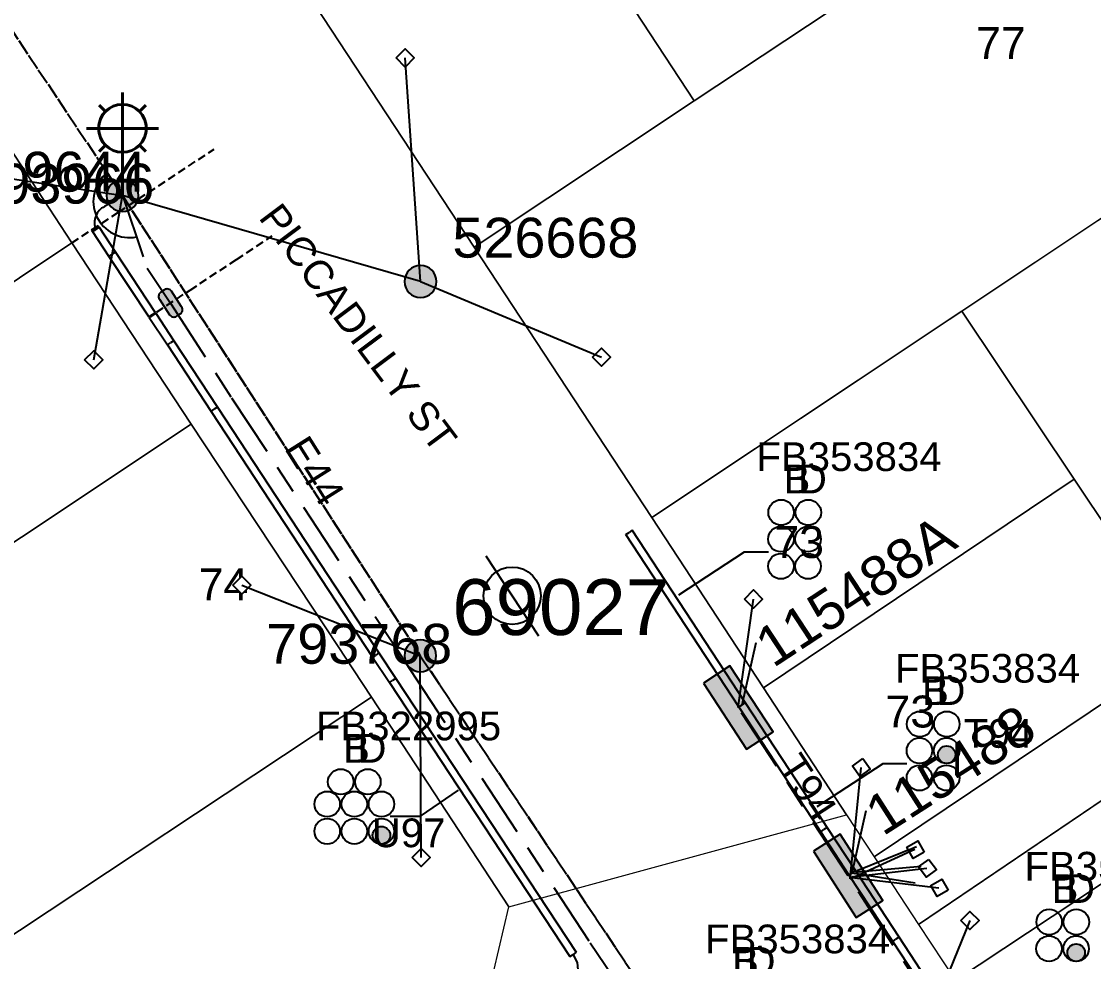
# Model space of a CAD drawing. Header units: metres. Extents: x 302064 to 304096, y 6268242 to 6271990.
# Drawn here: x 302511.2 to 302578.4, y 6271145.6 to 6271204.6 of the extents above; entities that cross this region are included whole.
import ezdxf
from ezdxf.enums import TextEntityAlignment as Align

# ---------------------------------------------------------------- set-up
doc = ezdxf.new("R2010")
doc.units = ezdxf.units.M
for name, pattern in [('Cable Exist OH', [1, 1, 0]), ('Cable Exist UG', [8.2, 4, -1.2, 1.8, -1.2]), ('DASHED', [0.75, 0.5, -0.25])]:
    doc.linetypes.add(name, pattern=pattern)
doc.layers.get('0').update_dxf_attribs({"color": 6})
for name, color, linetype in [('_User Miscellaneous12', 7, 'Continuous'), ('_User_LV_Exist', 7, 'Continuous'), ('Duct_SP_EXT', 7, 'Continuous'), ('Equip_HV_EXT', 7, 'Continuous'), ('Equip_SP_HV_EXT', 7, 'Continuous'), ('Equip_SP_SL_EXT', 7, 'Continuous'), ('Mains_HV_EXT', 1, 'Continuous'), ('Mains_LV_EXT', 5, 'Continuous'), ('Mains_SL_EXT', 3, 'Continuous'), ('Services_SP_EXT', 7, 'Continuous'), ('SupportsOH_SP_TR_HV_LV_SL_EXT', 7, 'Continuous'), ('SupportsUG_SP_LV_EXT', 7, 'Continuous'), ('Trench_SP_EXT', 7, 'Continuous')]:
    doc.layers.add(name, color=color, linetype=linetype)
doc.layers.add('Cadastre Land Parcels_SP_EXT', color=7, linetype='Continuous', lineweight=5)
doc.layers.add('Cadastre Roads_SP_EXT', color=9, linetype='Continuous', lineweight=5)
doc.layers.add('UNKNOWN_FEATURES', color=1, linetype='DASHED', plot=False)
doc.styles.add('HVSW_LABEL', font='arial.ttf')
doc.styles.add('iecARIAL', font='arial.ttf', dxfattribs={"height": 2})
doc.styles.add('POLE_LABEL', font='arial.ttf')
doc.styles.get("Standard").update_dxf_attribs({"font": 'arial.ttf'})

# ---------------------------------------------------------------- blocks, each defined once
blk = doc.blocks.new('PILLAR_EXT')
blk.add_hatch(color=256).paths.add_polyline_path([(-2.475, 0.99), (-2.475, -0.99), (2.475, -0.99), (2.475, 0.99)])
blk.add_lwpolyline([(-2.475, -0.99), (2.475, -0.99), (2.475, 0.99), (-2.475, 0.99)], close=True)
at = {"style": 'iecARIAL', "flags": 8}
blk.add_attdef('ASSET_NUM', (1.5, 3.5), '', height=2.5, dxfattribs=at)
for tag, p, flags in [('OWNED_BY', (0, -0.2), 9), ('STATE', (0, -0.4), 9), ('SUPPORT_TYPE', (0, -0.6), 9), ('USAGE', (0, -0.8), 9), ('LEGEND', (0, -1), 9), ('LOCATION', (0, -1.2), 9), ('NOTES', (0, -1.4), 9), ('STREETNAME', (0, -1.8), 9), ('SUBURB', (0, -2), 1), ('PARENT', (0, -1.6), 9)]:
    blk.add_attdef(tag, p, '', height=0.2, dxfattribs=dict(flags=flags))
blk = doc.blocks.new('DUCT_EXT')
blk.add_circle((0, 0.8), 0.8)
at = {"flags": 1}
blk.add_attdef('Z', (0, 0), '', height=0.2, dxfattribs=at)
at = {"flags": 9}
for tag, p in [('DUCT_CODE', (0, 0)), ('XSECT_TYPE', (0, -0.2)), ('STATE', (0, -0.6)), ('FB_REFERENCE', (0, -0.4)), ('NOTES', (0, -0.8))]:
    blk.add_attdef(tag, text='', height=0.2, dxfattribs=at).set_placement(p, align=Align.MIDDLE_LEFT)
blk = doc.blocks.new('SL_LANTERN_EXT')
at = {"lineweight": 40}
for p, q in [((0, 1.968), (0, 6.468)), ((-1.459, 5.676), (-1.061, 5.278)), ((1.458, 5.676), (1.06, 5.278)), ((-2.25, 4.218), (2.25, 4.218)), ((-1.459, 2.759), (-1.061, 3.157)), ((0, 0), (0, 2.721)), ((1.458, 2.759), (1.06, 3.157))]:
    blk.add_line(p, q, dxfattribs=at)
blk.add_circle((0, 4.218), 1.5, dxfattribs=at)
at = {"style": 'iecARIAL', "flags": 8}
blk.add_attdef('ASSET_NUM', (1.5, 1.5), '', height=2.5, dxfattribs=at)
for tag, p, height, flags in [('CONSTRUCTED_VOLTAGE', (0.981, -0.653), 0.2, 9), ('CONTROL_TYPE', (0.981, -0.853), 0.2, 9), ('LANTERN_PURPOSE', (0.981, -1.053), 0.2, 9), ('LANTERN_TYPE', (0.981, -1.253), 0.2, 9), ('NO_PHASES', (0.981, -1.453), 0.2, 9), ('LNUMBER', (2.181, -3.253), 2.5, 8), ('OPERATING_VOLTAGE', (0.981, -1.653), 0.2, 9), ('ORIENTATION', (0.981, -1.853), 0.2, 9), ('OWNED_BY', (0.981, -2.053), 0.2, 9), ('STATE', (0.981, -2.253), 0.2, 9), ('CEXIST', (0.981, -2.653), 0.2, 9), ('CNEW', (0.981, -2.853), 0.2, 9), ('USAGE', (0.981, -2.453), 0.2, 9), ('CNUMBER', (0.981, -3.053), 0.2, 9), ('CREMOVE', (0.981, -3.253), 0.2, 9), ('CREPLACE', (0.981, -3.453), 0.2, 9), ('LKINGHEIGHT', (0.981, -3.653), 0.2, 9), ('LBRACKET', (0.981, -3.853), 0.2, 9), ('LBRACKETVOCAB', (0.981, -4.053), 0.2, 9), ('LCATEGORY', (0.981, -4.253), 0.2, 9), ('LCHARGE1', (0.981, -4.453), 0.2, 9), ('LCHARGE1PERCENT', (0.981, -4.653), 0.2, 9), ('LCHARGE2', (0.981, -4.853), 0.2, 9), ('LCHARGE2PERCENT', (0.981, -5.053), 0.2, 9), ('LCHARGE3', (0.981, -5.253), 0.2, 9), ('LCHARGE3PERCENT', (0.981, -5.453), 0.2, 9), ('LEXIST', (0.981, -5.653), 0.2, 9), ('LLAMP', (0.981, -5.853), 0.2, 9), ('LLAMPVOCAB', (0.981, -6.053), 0.2, 9), ('LMAST', (0.981, -6.253), 0.2, 9), ('LMASTVOCAB', (0.981, -6.453), 0.2, 9), ('LNEW', (0.981, -6.653), 0.2, 9), ('LANTNUMBER', (0.981, -6.853), 0.2, 9), ('LOUTREACH', (0.981, -7.253), 0.2, 9), ('LOUTREACHVOCAB', (0.981, -7.453), 0.2, 9), ('LRATECODE', (0.981, -7.653), 0.2, 9), ('LREMOVE', (0.981, -7.853), 0.2, 9), ('LREPLACE', (0.981, -8.053), 0.2, 9), ('LTYPE', (0.981, -8.253), 0.2, 9), ('LTYPEVOCAB', (0.981, -8.453), 0.2, 9), ('LEGEND', (0.981, -8.653), 0.2, 9), ('LOCATION', (0.981, -8.853), 0.2, 9), ('STREETNAME', (0.981, -9.253), 0.2, 9), ('SUBURB', (0.981, -9.453), 0.2, 1), ('NOTES', (0.981, -9.053), 0.2, 9)]:
    blk.add_attdef(tag, p, '', height=height, dxfattribs=dict(flags=flags))
blk = doc.blocks.new('CCP_EXT')
at = {"flags": 9}
for tag, p in [('USAGE', (0, -1.2)), ('LEGEND', (0, -1.4)), ('STATE', (0, -1.8)), ('LIFE_SUPPORT', (0, -1.6)), ('NOTES', (0, -2))]:
    blk.add_attdef(tag, text='', height=0.2, dxfattribs=at).set_placement(p, align=Align.MIDDLE_LEFT)
blk.add_wipeout([(0, 0.566), (0.566, 0), (0, -0.566), (-0.566, 0)])
blk.add_lwpolyline([(-0.566, 0), (0, 0.566), (0.566, 0), (0, -0.566), (-0.566, 0)])
at = {"flags": 1}
blk.add_attdef('Z', (0, 0), '', height=0.2, dxfattribs=at)
at = {"flags": 9}
for tag, p in [('CCP_TYPE', (0, 0)), ('OPERATING_VOLTAGE', (0, -0.6)), ('CONSTRUCTED_VOLTAGE', (0, -0.2)), ('NO_PHASES', (0, -0.4)), ('ORIENTATION', (0, -0.8)), ('OWNED_BY', (0, -1))]:
    blk.add_attdef(tag, text='', height=0.2, dxfattribs=at).set_placement(p, align=Align.MIDDLE_LEFT)
blk = doc.blocks.new('POLE_EXT')
blk.add_hatch(color=256).paths.add_polyline_path([(-1, 0, 1), (1, 0, 1)])
blk.add_lwpolyline([(-1, 0, 1), (1, 0, 1)], format="xyb", close=True)
for tag, height, flags, p in [('pNumber', 2.5, 8, (-17.84, 2.067)), ('OWNED_BY', 0.2, 9, (1.355, -0.4)), ('PARENT', 0.2, 9, (1.355, -0.6)), ('cLV', 0.2, 9, (1.355, -1.4)), ('SPECIAL_USE', 0.2, 9, (1.355, -0.8)), ('STATE', 0.2, 9, (1.355, -1)), ('USAGE', 0.2, 9, (1.355, -1.2)), ('cHV', 0.2, 9, (1.355, -2)), ('hDepth', 0.2, 9, (1.355, -1.6)), ('hDia', 0.2, 9, (1.355, -1.8)), ('LBRACKET', 0.2, 9, (1.355, -2.2)), ('LExisting', 0.2, 9, (1.355, -2.4)), ('LANTNUMBER', 0.2, 9, (1.355, -2.6)), ('cLinedev', 0.2, 9, (1.355, -3.4)), ('LOther', 0.2, 9, (1.355, -2.8)), ('LRemove', 0.2, 9, (1.355, -3)), ('LEGEND', 0.2, 9, (1.355, -3.2)), ('pExisting', 0.2, 9, (1.355, -3.8)), ('LOCATION', 0.2, 9, (1.355, -3.6)), ('PFNUMBER', 0.2, 9, (1.355, -4)), ('pFooting', 0.2, 9, (1.355, -4.4)), ('pNew', 0.2, 9, (1.355, -4.6)), ('NEWPFNUMBER', 0.2, 9, (1.355, -4.2)), ('pRelocate', 0.2, 9, (1.355, -5)), ('pRemove', 0.2, 9, (1.355, -5.2)), ('pReplace', 0.2, 9, (1.355, -5.4)), ('cspan', 0.2, 9, (1.355, -6)), ('pStay', 0.2, 9, (1.355, -5.6)), ('pType', 0.2, 9, (1.355, -5.8)), ('STREETNAME', 0.2, 9, (1.355, -6.2)), ('SUBURB', 0.2, 9, (1.355, -6.4)), ('NOTES', 0.2, 9, (1.355, -6.6)), ('MAINTAINED_BY', 0.2, 9, (1.355, -6.814)), ('OPERATED_BY', 0.2, 9, (1.355, -7.014))]:
    blk.add_attdef(tag, text='', height=height, dxfattribs=dict(flags=flags)).set_placement(p, align=Align.MIDDLE_LEFT)
at = {"style": 'POLE_LABEL'}
for tag, height, flags, p in [('ASSET_NUM', 2.5, 8, (2, 2)), ('STRUCTURE_PLANT_NUMBER', 0.2, 9, (1.355, 0.028)), ('STREET_CODE', 0.2, 9, (1.355, -0.2))]:
    blk.add_attdef(tag, text='', height=height, dxfattribs=dict(at, flags=flags)).set_placement(p, align=Align.MIDDLE_LEFT)
at = {"flags": 1}
blk.add_attdef('Z', (1.355, -7.328), '', height=0.2, dxfattribs=at)
blk = doc.blocks.new('HV_STJ_EXT')
h = blk.add_hatch(color=256)
edge = h.paths.add_edge_path()
edge.add_ellipse((-0.586, 0.131), major_axis=(0.226, 0.226), ratio=1, start_angle=44.99996, end_angle=135)
edge.add_line((-0.906, 0.131), (-0.906, -0.131))
edge.add_ellipse((-0.586, -0.131), major_axis=(0.226, 0.226), ratio=1, start_angle=134.99996, end_angle=225)
edge.add_line((-0.586, -0.451), (0.586, -0.451))
edge.add_ellipse((0.586, -0.131), major_axis=(-0.226, 0.226), ratio=1, start_angle=134.99996, end_angle=225)
edge.add_line((0.906, -0.131), (0.906, 0.131))
edge.add_ellipse((0.586, 0.131), major_axis=(-0.226, 0.226), ratio=1, start_angle=224.99996, end_angle=315)
edge.add_line((0.586, 0.451), (-0.586, 0.451))
blk.add_lwpolyline([(-0.906, 0.131), (-0.906, -0.131, 0.414214), (-0.586, -0.451), (0.586, -0.451, 0.414214), (0.906, -0.131), (0.906, 0.131, 0.414214), (0.586, 0.451), (-0.586, 0.451, 0.414214)], format="xyb", close=True)
for tag, flags, p in [('ORIENTATION', 9, (1.5, 0)), ('USAGE', 9, (1.5, -0.2)), ('LEGEND', 9, (1.5, -0.4)), ('NOTES', 9, (1.5, -0.6)), ('Z', 1, (1.5, -0.8))]:
    blk.add_attdef(tag, text='', height=0.2, dxfattribs=dict(flags=flags)).set_placement(p, align=Align.MIDDLE_LEFT)
blk = doc.blocks.new('HV_ABS_CLOSED_EXT')
blk.add_line((-3, 6.875), (3, 6.875))
blk.add_circle((0, 6.875), 1.8)
at = {"style": 'HVSW_LABEL'}
for tag, height, flags, p in [('ASSET_NUM', 3.5, 8, (2, 2)), ('STREET_CODE', 0.2, 9, (0, -0.2))]:
    blk.add_attdef(tag, text='', height=height, dxfattribs=dict(at, flags=flags)).set_placement(p, align=Align.MIDDLE_LEFT)
at = {"flags": 1}
blk.add_attdef('Z', (0, 0), '', height=0.2, dxfattribs=at)
at = {"flags": 9}
for tag, p in [('ACTUAL_STATUS', (0, -0.4)), ('CONSTRUCTED_VOLTAGE', (0, -0.6)), ('OPERATING_VOLTAGE', (0, -1)), ('ORIENTATION', (0, -1.2)), ('OWNED_BY', (0, -1.4)), ('NO_PHASES', (0, -0.8)), ('STATE', (0, -1.6)), ('SWITCH_TYPE', (0, -1.8)), ('USAGE', (0, -2)), ('STREETNAME', (0, -2.6)), ('LEGEND', (0, -2.2)), ('LOCATION', (0, -2.4)), ('SUBURB', (0, -2.8)), ('NOTES', (0, -3))]:
    blk.add_attdef(tag, text='', height=0.2, dxfattribs=at).set_placement(p, align=Align.MIDDLE_LEFT)
blk = doc.blocks.new('CABLE_LARGE_EXT')
h = blk.add_hatch(color=256)
edge = h.paths.add_edge_path()
edge.add_arc((0, 0.55), 0.55, 0, 360)
blk.add_circle((0, 0.55), 0.55)
at = {"flags": 1}
blk.add_attdef('Z', (0, 0), '', height=0.2, dxfattribs=at)
at = {"flags": 9}
for tag, p in [('COND_CODE', (0, 0)), ('XSECT_SIZE', (0, -0.6)), ('STATE', (0, -0.4)), ('FB_REFERENCE', (0, -0.2)), ('NOTES', (0, -0.8))]:
    blk.add_attdef(tag, text='', height=0.2, dxfattribs=at).set_placement(p, align=Align.MIDDLE_LEFT)

msp = doc.modelspace()

# ---------------------------------------------------------------- linework, layer by layer
at = {"layer": '_User Miscellaneous12'}
for p, q in [((302515.5995, 6271191.5003), (302515.8, 6271191.6323)), ((302515.5995, 6271191.5003), (302515.6654, 6271191.4002)), ((302515.6654, 6271191.4002), (302515.8659, 6271191.5322)), ((302515.6654, 6271191.4002), (302516.6895, 6271189.8443)), ((302516.0004, 6271191.7643), (302515.8, 6271191.6323)), ((302516.0664, 6271191.6641), (302515.8659, 6271191.5322)), ((302516.0004, 6271191.7643), (302516.0664, 6271191.6641)), ((302516.0664, 6271191.6641), (302517.0905, 6271190.1082)), ((302517.0905, 6271190.1082), (302516.89, 6271189.9762)), ((302517.0905, 6271190.1082), (302519.5835, 6271186.3205)), ((302516.6895, 6271189.8443), (302516.89, 6271189.9762)), ((302516.6895, 6271189.8443), (302519.1826, 6271186.0566)), ((302519.1826, 6271186.0566), (302519.3831, 6271186.1885)), ((302519.2137, 6271186.0093), (302519.4141, 6271186.1412)), ((302519.2137, 6271186.0093), (302520.3468, 6271184.2878)), ((302519.5835, 6271186.3205), (302519.3831, 6271186.1885)), ((302519.6146, 6271186.2732), (302519.4141, 6271186.1412)), ((302519.6146, 6271186.2732), (302520.7477, 6271184.5517)), ((302520.3468, 6271184.2878), (302520.5472, 6271184.4198)), ((302520.3468, 6271184.2878), (302523.0882, 6271180.1232)), ((302520.7477, 6271184.5517), (302520.5472, 6271184.4198)), ((302520.7477, 6271184.5517), (302523.4892, 6271180.3869)), ((302523.0882, 6271180.1232), (302523.2887, 6271180.2551)), ((302523.4892, 6271180.3869), (302523.2887, 6271180.2551)), ((302549.481, 6271172.6726), (302549.2803, 6271172.541)), ((302549.0796, 6271172.4095), (302549.2803, 6271172.541)), ((302556.1637, 6271161.6028), (302549.0796, 6271172.4095)), ((302533.21, 6271164.7212), (302533.4105, 6271164.8531)), ((302533.21, 6271164.7212), (302534.2595, 6271163.1257)), ((302533.611, 6271164.9849), (302533.4105, 6271164.8531)), ((302533.611, 6271164.9849), (302534.6604, 6271163.3896)), ((302534.2595, 6271163.1257), (302534.46, 6271163.2577)), ((302534.6604, 6271163.3896), (302534.46, 6271163.2577)), ((302556.5652, 6271161.866), (302556.3645, 6271161.7344)), ((302556.5652, 6271161.866), (302556.3645, 6271161.7344)), ((302561.1913, 6271154.809), (302556.5652, 6271161.866)), ((302556.1637, 6271161.6028), (302556.3645, 6271161.7344)), ((302556.1637, 6271161.6028), (302556.3645, 6271161.7344)), ((302560.7899, 6271154.5458), (302556.1637, 6271161.6028)), ((302560.7899, 6271154.5458), (302560.9906, 6271154.6774)), ((302560.7899, 6271154.5458), (302560.9906, 6271154.6774)), ((302561.2956, 6271153.7743), (302560.7899, 6271154.5458)), ((302560.7899, 6271154.5458), (302560.7899, 6271154.5458)), ((302561.1913, 6271154.809), (302560.9906, 6271154.6774)), ((302561.1913, 6271154.809), (302560.9906, 6271154.6774)), ((302561.697, 6271154.0374), (302561.1913, 6271154.809)), ((302561.1913, 6271154.809), (302561.1913, 6271154.809)), ((302561.2956, 6271153.7743), (302561.4963, 6271153.9059)), ((302563.0659, 6271151.0741), (302561.2956, 6271153.7743)), ((302561.697, 6271154.0374), (302561.4963, 6271153.9059)), ((302563.4673, 6271151.3373), (302561.697, 6271154.0374)), ((302563.0659, 6271151.0741), (302563.2666, 6271151.2057)), ((302563.0659, 6271151.0741), (302563.2666, 6271151.2057)), ((302565.8045, 6271146.897), (302563.0659, 6271151.0741)), ((302563.4673, 6271151.3373), (302563.2666, 6271151.2057)), ((302563.4673, 6271151.3373), (302563.2666, 6271151.2057)), ((302566.2057, 6271147.1605), (302563.4673, 6271151.3373)), ((302565.8045, 6271146.897), (302566.0051, 6271147.0287)), ((302566.2057, 6271147.1605), (302566.0051, 6271147.0287)), ((302568.5222, 6271143.6401), (302566.2057, 6271147.1605)), ((302568.1209, 6271143.3768), (302565.8045, 6271146.897)), ((302545.5694, 6271145.952), (302545.7698, 6271146.084)), ((302545.9702, 6271146.216), (302545.7698, 6271146.084))]:
    msp.add_line(p, q, dxfattribs=at)
at = {"layer": '_User_LV_Exist', "linetype": 'Cable Exist OH'}
msp.add_lwpolyline([(302500.6441, 6271218.9201), (302517.5334, 6271193.6515)], dxfattribs=at)
at = {"layer": 'Cadastre Land Parcels_SP_EXT', "linetype": 'Continuous'}
for points in [[(302653.829, 6271200.111), (302634.494, 6271229.261), (302617.363, 6271217.876), (302600.996, 6271206.97), (302597.288, 6271204.501), (302614.215, 6271179.641), (302567.426, 6271147.962), (302569.743, 6271144.441), (302612.095, 6271172.481), (302653.829, 6271200.111)], [(302553.363, 6271199.584), (302563.316, 6271206.202), (302549.956, 6271226.586), (302539.98, 6271220.004), (302553.363, 6271199.584)], [(302600.996, 6271206.97), (302589.865, 6271223.836), (302573.162, 6271212.73), (302563.316, 6271206.202), (302553.363, 6271199.584), (302539.567, 6271190.412), (302550.702, 6271173.473), (302597.288, 6271204.501), (302600.996, 6271206.97)], [(302553.363, 6271199.584), (302539.98, 6271220.004), (302526.151, 6271210.881), (302539.567, 6271190.412), (302553.363, 6271199.584)], [(302514.361, 6271190.693), (302506.525, 6271202.646), (302464.057, 6271174.237), (302471.894, 6271162.284), (302514.361, 6271190.693)], [(302594.2492, 6271170.4123), (302593.4762, 6271171.5699), (302579.4248, 6271192.6032), (302570.1369, 6271186.4175), (302577.1797, 6271175.8763), (302584.2123, 6271165.3489), (302584.9853, 6271164.1913), (302594.2492, 6271170.4123)], [(302521.847, 6271179.321), (302514.361, 6271190.693), (302471.894, 6271162.284), (302474.276, 6271158.648), (302479.291, 6271150.997), (302521.847, 6271179.321)], [(302577.1797, 6271175.8763), (302570.1369, 6271186.4175), (302550.7023, 6271173.4735), (302557.7023, 6271162.7952), (302577.1797, 6271175.8763)], [(302507.4012, 6271145.1517), (302533.1313, 6271162.2138), (302532.0041, 6271163.933), (302531.049, 6271165.3773), (302521.8472, 6271179.321), (302479.2912, 6271150.9975), (302488.1139, 6271137.5751), (302489.3029, 6271135.7577), (302490.4928, 6271133.9403), (302507.4012, 6271145.1517)], [(302605.97, 6271174.0583), (302603.2485, 6271178.1325), (302593.4762, 6271171.5699), (302594.2492, 6271170.4123), (302584.9853, 6271164.1913), (302584.2123, 6271165.3489), (302564.643, 6271152.2082), (302567.4262, 6271147.9622), (302605.97, 6271174.0583)], [(302584.2123, 6271165.3489), (302577.1797, 6271175.8763), (302557.7023, 6271162.7952), (302562.9183, 6271154.838), (302564.643, 6271152.2082), (302584.2123, 6271165.3489)], [(302619.979, 6271159.624), (302612.095, 6271172.481), (302569.743, 6271144.441), (302575.24, 6271136.039), (302577.915, 6271131.953), (302619.979, 6271159.624)], [(302540.1836, 6271142.3887), (302541.7554, 6271149.0647), (302533.1313, 6271162.2138), (302507.4012, 6271145.1517), (302511.3435, 6271139.211), (302522.8118, 6271130.8696), (302540.1836, 6271142.3887)]]:
    msp.add_lwpolyline(points, close=True, dxfattribs=at)
at = {"layer": 'Duct_SP_EXT'}
for p, q in [((302515.5995, 6271191.5003), (302515.8, 6271191.6323)), ((302515.5995, 6271191.5003), (302515.6654, 6271191.4002)), ((302515.6654, 6271191.4002), (302515.8659, 6271191.5322)), ((302515.6654, 6271191.4002), (302516.6895, 6271189.8443)), ((302516.0004, 6271191.7643), (302515.8, 6271191.6323)), ((302516.0664, 6271191.6641), (302515.8659, 6271191.5322)), ((302516.0004, 6271191.7643), (302516.0664, 6271191.6641)), ((302516.0664, 6271191.6641), (302517.0905, 6271190.1082)), ((302517.0905, 6271190.1082), (302516.89, 6271189.9762)), ((302517.0905, 6271190.1082), (302519.5835, 6271186.3205)), ((302516.6895, 6271189.8443), (302516.89, 6271189.9762)), ((302516.6895, 6271189.8443), (302519.1826, 6271186.0566)), ((302519.1826, 6271186.0566), (302519.3831, 6271186.1885)), ((302519.2137, 6271186.0093), (302519.4141, 6271186.1412)), ((302519.2137, 6271186.0093), (302520.3468, 6271184.2878)), ((302519.5835, 6271186.3205), (302519.3831, 6271186.1885)), ((302519.6146, 6271186.2732), (302519.4141, 6271186.1412)), ((302519.6146, 6271186.2732), (302520.7477, 6271184.5517)), ((302520.3468, 6271184.2878), (302520.5472, 6271184.4198)), ((302520.3468, 6271184.2878), (302523.0882, 6271180.1232)), ((302520.7477, 6271184.5517), (302520.5472, 6271184.4198)), ((302520.7477, 6271184.5517), (302523.4892, 6271180.3869)), ((302523.0882, 6271180.1232), (302523.2887, 6271180.2551)), ((302523.4892, 6271180.3869), (302523.2887, 6271180.2551)), ((302549.481, 6271172.6726), (302549.2803, 6271172.541)), ((302549.0796, 6271172.4095), (302549.2803, 6271172.541)), ((302556.1637, 6271161.6028), (302549.0796, 6271172.4095)), ((302533.21, 6271164.7212), (302533.4105, 6271164.8531)), ((302533.21, 6271164.7212), (302534.2595, 6271163.1257)), ((302533.611, 6271164.9849), (302533.4105, 6271164.8531)), ((302533.611, 6271164.9849), (302534.6604, 6271163.3896)), ((302534.2595, 6271163.1257), (302534.46, 6271163.2577)), ((302534.6604, 6271163.3896), (302534.46, 6271163.2577)), ((302556.5652, 6271161.866), (302556.3645, 6271161.7344)), ((302556.5652, 6271161.866), (302556.3645, 6271161.7344)), ((302561.1913, 6271154.809), (302556.5652, 6271161.866)), ((302556.1637, 6271161.6028), (302556.3645, 6271161.7344)), ((302556.1637, 6271161.6028), (302556.3645, 6271161.7344)), ((302560.7899, 6271154.5458), (302556.1637, 6271161.6028)), ((302560.7899, 6271154.5458), (302560.9906, 6271154.6774)), ((302560.7899, 6271154.5458), (302560.9906, 6271154.6774)), ((302561.2956, 6271153.7743), (302560.7899, 6271154.5458)), ((302560.7899, 6271154.5458), (302560.7899, 6271154.5458)), ((302561.1913, 6271154.809), (302560.9906, 6271154.6774)), ((302561.1913, 6271154.809), (302560.9906, 6271154.6774)), ((302561.697, 6271154.0374), (302561.1913, 6271154.809)), ((302561.1913, 6271154.809), (302561.1913, 6271154.809)), ((302561.2956, 6271153.7743), (302561.4963, 6271153.9059)), ((302563.0659, 6271151.0741), (302561.2956, 6271153.7743)), ((302561.697, 6271154.0374), (302561.4963, 6271153.9059)), ((302563.4673, 6271151.3373), (302561.697, 6271154.0374)), ((302563.0659, 6271151.0741), (302563.2666, 6271151.2057)), ((302563.0659, 6271151.0741), (302563.2666, 6271151.2057)), ((302565.8045, 6271146.897), (302563.0659, 6271151.0741)), ((302563.4673, 6271151.3373), (302563.2666, 6271151.2057)), ((302563.4673, 6271151.3373), (302563.2666, 6271151.2057)), ((302566.2057, 6271147.1605), (302563.4673, 6271151.3373)), ((302565.8045, 6271146.897), (302566.0051, 6271147.0287)), ((302566.2057, 6271147.1605), (302566.0051, 6271147.0287)), ((302568.5222, 6271143.6401), (302566.2057, 6271147.1605)), ((302568.1209, 6271143.3768), (302565.8045, 6271146.897)), ((302545.5694, 6271145.952), (302545.7698, 6271146.084)), ((302545.9702, 6271146.216), (302545.7698, 6271146.084))]:
    msp.add_line(p, q, dxfattribs=at)
for points in [[(302558.0114, 6271171.3035), (302556.506, 6271171.3035), (302552.3742, 6271168.5949)], [(302566.6945, 6271158.0369), (302565.189, 6271158.0369), (302561.0573, 6271155.3283)], [(302534.3079, 6271154.7497), (302536.2175, 6271154.7497), (302538.591, 6271156.3788)]]:
    msp.add_lwpolyline(points, dxfattribs=at)
at = {"layer": 'Mains_HV_EXT', "linetype": 'Cable Exist OH'}
msp.add_lwpolyline([(302457.8221, 6271284.8119), (302480.656, 6271250.917), (302500.6441, 6271218.9201), (302515.9545, 6271196.0146), (302517.5612, 6271193.6089)], dxfattribs=at)
at = {"layer": 'Mains_HV_EXT', "linetype": 'Continuous'}
msp.add_lwpolyline([(302516.5753, 6271195.085, 0.7863674), (302518.4218, 6271191.0576)], format="xyb", dxfattribs=at)
at = {"layer": 'Mains_HV_EXT', "linetype": 'Cable Exist UG'}
msp.add_lwpolyline([(302517.5612, 6271193.6089), (302519.0774, 6271189.1139), (302519.0774, 6271189.1139), (302520.5459, 6271186.9194)], dxfattribs=at)
at = {"layer": 'Mains_LV_EXT', "linetype": 'Cable Exist OH'}
msp.add_lwpolyline([(302500.6441, 6271218.9201), (302517.5334, 6271193.6515)], dxfattribs=at)
at = {"layer": 'Mains_SL_EXT', "linetype": 'Cable Exist OH'}
msp.add_lwpolyline([(302477.564, 6271240.412), (302500.644, 6271218.92), (302517.5333, 6271193.6515)], dxfattribs=at)
at = {"layer": 'Services_SP_EXT'}
for points in [[(302508.0006, 6271195.0959), (302517.5333, 6271193.6514)], [(302536.2121, 6271188.2645), (302517.5333, 6271193.6514)]]:
    msp.add_lwpolyline(points, dxfattribs=at)
at = {"layer": 'Trench_SP_EXT', "linetype": 'Cable Exist UG'}
msp.add_lwpolyline([(302517.5613, 6271193.6089), (302516.4118, 6271192.9694), (302516.4118, 6271192.9694, 0.3952154), (302515.8659, 6271191.5322)], format="xyb", dxfattribs=at)
for points in [[(302556.3644, 6271161.7344), (302557.3465, 6271166.0731)], [(302563.2666, 6271151.2057), (302564.2487, 6271155.5444)], [(302545.7608, 6271146.0976), (302546.0338, 6271145.5694), (302546.0719, 6271145.1129), (302545.9578, 6271144.8846), (302545.8056, 6271144.5423), (302545.8056, 6271144.276), (302545.8056, 6271144.0097), (302545.9223, 6271143.5928)]]:
    msp.add_lwpolyline(points, dxfattribs=at)
at = {"layer": 'UNKNOWN_FEATURES'}
for points in [[(302514.365, 6271190.6869), (302517.2865, 6271192.6141), (302523.2803, 6271196.5679)], [(302519.673, 6271186.3436), (302521.7667, 6271187.7247), (302524.6882, 6271189.6521), (302526.9167, 6271191.1222)]]:
    msp.add_lwpolyline(points, dxfattribs=at)

# ---------------------------------------------------------------- block references
at = {"layer": 'Duct_SP_EXT'}
for name, p in [('DUCT_EXT', (302558.8148, 6271172.9872)), ('DUCT_EXT', (302560.5148, 6271172.9872)), ('DUCT_EXT', (302558.8018, 6271171.3184)), ('DUCT_EXT', (302560.5018, 6271171.3184)), ('DUCT_EXT', (302558.8018, 6271169.6184)), ('DUCT_EXT', (302560.5018, 6271169.6184)), ('DUCT_EXT', (302567.4979, 6271159.7206)), ('DUCT_EXT', (302569.1979, 6271159.7206)), ('DUCT_EXT', (302567.4848, 6271158.0519)), ('DUCT_EXT', (302569.1848, 6271158.0519)), ('CABLE_LARGE_EXT', (302569.1848, 6271158.0518)), ('DUCT_EXT', (302567.4848, 6271156.3519)), ('DUCT_EXT', (302569.1848, 6271156.3519)), ('DUCT_EXT', (302531.2141, 6271156.1037)), ('DUCT_EXT', (302532.914, 6271156.1037)), ('DUCT_EXT', (302530.3641, 6271154.7038)), ('DUCT_EXT', (302532.0641, 6271154.7038)), ('DUCT_EXT', (302533.7641, 6271154.7038)), ('DUCT_EXT', (302530.3641, 6271153.0037)), ('DUCT_EXT', (302532.0641, 6271153.0037)), ('DUCT_EXT', (302533.7641, 6271153.0037)), ('CABLE_LARGE_EXT', (302533.7641, 6271153.0037)), ('DUCT_EXT', (302575.6155, 6271147.3112)), ('DUCT_EXT', (302577.3155, 6271147.3112)), ('DUCT_EXT', (302575.6025, 6271145.6425)), ('DUCT_EXT', (302577.3025, 6271145.6425)), ('CABLE_LARGE_EXT', (302577.3024, 6271145.6424))]:
    msp.add_blockref(name, p, dxfattribs=at)
at = {"layer": 'Equip_HV_EXT', "rotation": 303.1135897466126}
msp.add_blockref('HV_STJ_EXT', (302520.5459, 6271186.9194), dxfattribs=at)
at = {"layer": 'Equip_SP_HV_EXT'}
ref = msp.add_blockref('HV_ABS_CLOSED_EXT', (302536.201, 6271164.805), dxfattribs=dict(at, rotation=303.1584579741192))
ref.add_attrib('ASSET_NUM', '69027', dxfattribs={"layer": '0', "height": 3.5, "style": 'HVSW_LABEL'}).set_placement((302538.201, 6271165.055), align=Align.BOTTOM_LEFT)
at = {"layer": 'Equip_SP_SL_EXT'}
ref = msp.add_blockref('SL_LANTERN_EXT', (302517.5333, 6271193.6514), dxfattribs=at)
ref.add_attrib('ASSET_NUM', '9644', dxfattribs={"layer": '0', "height": 2.5, "rotation": 0.022795, "style": 'iecARIAL'}).set_placement((302519.0333, 6271195.1514), align=Align.MIDDLE_RIGHT)
at = {"layer": 'SupportsOH_SP_TR_HV_LV_SL_EXT'}
ref = msp.add_blockref('POLE_EXT', (302517.5334, 6271193.6515), dxfattribs=at)
ref.add_attrib('ASSET_NUM', '793966', dxfattribs={"layer": '0', "height": 2.5, "style": 'POLE_LABEL'}).set_placement((302519.5334, 6271194.4015), align=Align.MIDDLE_RIGHT)
ref = msp.add_blockref('POLE_EXT', (302536.2121, 6271188.2645), dxfattribs=at)
ref.add_attrib('ASSET_NUM', '526668', dxfattribs={"layer": '0', "height": 2.5, "style": 'POLE_LABEL'}).set_placement((302538.2121, 6271189.0145), align=Align.BOTTOM_LEFT)
ref = msp.add_blockref('POLE_EXT', (302536.201, 6271164.8049), dxfattribs=at)
ref.add_attrib('ASSET_NUM', '793768', dxfattribs={"layer": '0', "height": 2.5, "style": 'POLE_LABEL'}).set_placement((302538.201, 6271165.5549), align=Align.MIDDLE_RIGHT)
at = {"layer": 'SupportsUG_SP_LV_EXT'}
ref = msp.add_blockref('PILLAR_EXT', (302556.1241, 6271161.5538), dxfattribs=dict(at, rotation=303.2461898146246))
ref.add_attrib('ASSET_NUM', '115488A', dxfattribs={"layer": '0', "height": 2.5, "rotation": 33.24619, "style": 'iecARIAL'}).set_placement((302557.6241, 6271165.0538), align=Align.MIDDLE_LEFT)
ref = msp.add_blockref('PILLAR_EXT', (302563.0099, 6271151.0117), dxfattribs=dict(at, rotation=302.6605116911579))
ref.add_attrib('ASSET_NUM', '115488', dxfattribs={"layer": '0', "height": 2.5, "rotation": 32.660512, "style": 'iecARIAL'}).set_placement((302564.5099, 6271154.5117), align=Align.MIDDLE_LEFT)

# ---------------------------------------------------------------- texts
at = {"layer": 'Cadastre Land Parcels_SP_EXT'}
for s, p in [('77', (302571.0323, 6271202.2135)), ('73', (302558.3904, 6271170.9329)), ('74', (302522.309, 6271168.2841)), ('73', (302565.3565, 6271160.3086))]:
    msp.add_text(s, height=2, dxfattribs=at).set_placement(p)
at = {"layer": 'Cadastre Roads_SP_EXT'}
msp.add_text('PICCADILLY ST', height=1.8, rotation=306.840002, dxfattribs=at).set_placement((302526.0155, 6271192.2684))
at = {"layer": 'Duct_SP_EXT'}
for s, p in [('FB353834', (302557.2649, 6271176.3872)), ('B', (302558.9649, 6271174.9872)), ('D', (302559.8648, 6271174.9872)), ('FB353834', (302565.9479, 6271163.1206)), ('B', (302567.6479, 6271161.7206)), ('D', (302568.5478, 6271161.7206)), ('FB322995', (302529.6642, 6271159.5037)), ('T94', (302570.2525, 6271159.0362)), ('B', (302531.3641, 6271158.1037)), ('D', (302532.264, 6271158.1037)), ('FB353834', (302574.0656, 6271150.7112)), ('B', (302575.7656, 6271149.3113)), ('D', (302576.6655, 6271149.3113)), ('FB353834', (302554.0463, 6271146.154)), ('B', (302555.7463, 6271144.754)), ('D', (302556.6462, 6271144.754))]:
    msp.add_text(s, height=1.8, dxfattribs=at).set_placement(p)
at = {"layer": 'Mains_LV_EXT'}
for s, rotation, p in [('E44', 302.223354, (302527.639, 6271177.812)), ('T94', 303.24619, (302558.5303, 6271157.8699))]:
    msp.add_text(s, height=1.8, rotation=rotation, dxfattribs=at).set_placement(p)

# ---------------------------------------------------------------- next in the draw order: block references
at = {"layer": 'Services_SP_EXT'}
for p in [(302535.2526, 6271202.2792), (302547.5473, 6271183.5223), (302515.7305, 6271183.3511), (302525.0205, 6271169.226), (302557.0819, 6271168.3634), (302536.2515, 6271152.1645), (302570.6495, 6271148.2125)]:
    msp.add_blockref('CCP_EXT', p, dxfattribs=at)
for p, rotation in [((302563.8381, 6271157.8009), 260.6605118880461), ((302567.2314, 6271152.652), 164.6605115936831)]:
    msp.add_blockref('CCP_EXT', p, dxfattribs=dict(at, rotation=rotation))

# ---------------------------------------------------------------- next in the draw order: block references
for p in [(302535.2526, 6271202.2792), (302547.5473, 6271183.5223), (302515.7305, 6271183.3511), (302525.0205, 6271169.226), (302557.0819, 6271168.3634), (302536.2515, 6271152.1645), (302570.6495, 6271148.2125)]:
    msp.add_blockref('CCP_EXT', p, dxfattribs=at)
for p, rotation in [((302563.8381, 6271157.8009), 260.6605118880461), ((302567.2314, 6271152.652), 164.6605115936831)]:
    msp.add_blockref('CCP_EXT', p, dxfattribs=dict(at, rotation=rotation))

# ---------------------------------------------------------------- next in the draw order: linework, layer by layer
at = {"layer": '_User Miscellaneous12'}
for p, q in [((302523.0882, 6271180.1232), (302533.21, 6271164.7212)), ((302523.4892, 6271180.3869), (302533.611, 6271164.9849)), ((302556.5652, 6271161.866), (302549.481, 6271172.6726)), ((302534.6604, 6271163.3896), (302545.9702, 6271146.216)), ((302534.2595, 6271163.1257), (302545.5694, 6271145.952))]:
    msp.add_line(p, q, dxfattribs=at)
at = {"layer": '_User_LV_Exist', "linetype": 'Cable Exist OH'}
for points in [[(302517.5334, 6271193.6515), (302536.201, 6271164.8049)], [(302536.201, 6271164.805), (302561.818, 6271126.51)]]:
    msp.add_lwpolyline(points, dxfattribs=at)
at = {"layer": '_User_LV_Exist', "linetype": 'Cable Exist UG'}
msp.add_lwpolyline([(302563.0099, 6271151.0117), (302556.124, 6271161.5538)], dxfattribs=at)
at = {"layer": 'Cadastre Roads_SP_EXT', "linetype": 'Continuous'}
msp.add_lwpolyline([(302562.9183, 6271154.838), (302557.7023, 6271162.7952), (302550.7023, 6271173.4734), (302539.5672, 6271190.4116), (302526.1508, 6271210.8812), (302516.3749, 6271225.7777), (302508.1263, 6271238.3298), (302500.5839, 6271233.1806), (302490.8563, 6271226.5392), (302498.707, 6271214.5726), (302506.5252, 6271202.6462), (302514.3614, 6271190.6933), (302521.8472, 6271179.321), (302531.049, 6271165.3773), (302532.0042, 6271163.933), (302533.1313, 6271162.2138), (302541.7554, 6271149.0648), (302562.9183, 6271154.838)], close=True, dxfattribs=at)
at = {"layer": 'Duct_SP_EXT'}
for p, q in [((302523.0882, 6271180.1232), (302533.21, 6271164.7212)), ((302523.4892, 6271180.3869), (302533.611, 6271164.9849)), ((302556.5652, 6271161.866), (302549.481, 6271172.6726)), ((302534.6604, 6271163.3896), (302545.9702, 6271146.216)), ((302534.2595, 6271163.1257), (302545.5694, 6271145.952))]:
    msp.add_line(p, q, dxfattribs=at)
at = {"layer": 'Mains_HV_EXT', "linetype": 'Cable Exist OH'}
for points in [[(302517.5612, 6271193.6089), (302536.201, 6271164.8049), (302536.242, 6271164.7437)], [(302536.242, 6271164.7437), (302561.818, 6271126.51)]]:
    msp.add_lwpolyline(points, dxfattribs=at)
at = {"layer": 'Mains_LV_EXT', "linetype": 'Cable Exist OH'}
for points in [[(302517.5334, 6271193.6515), (302536.201, 6271164.8049)], [(302536.201, 6271164.805), (302561.818, 6271126.51)]]:
    msp.add_lwpolyline(points, dxfattribs=at)
at = {"layer": 'Mains_LV_EXT', "linetype": 'Cable Exist UG'}
msp.add_lwpolyline([(302563.0099, 6271151.0117), (302556.124, 6271161.5538)], dxfattribs=at)
at = {"layer": 'Mains_SL_EXT', "linetype": 'Cable Exist OH'}
msp.add_lwpolyline([(302517.5333, 6271193.6515), (302536.201, 6271164.805), (302561.818, 6271126.51)], dxfattribs=at)
at = {"layer": 'Services_SP_EXT'}
for points in [[(302536.2121, 6271188.2645), (302535.2525, 6271202.2793)], [(302515.7304, 6271183.351), (302517.5333, 6271193.6514)], [(302536.2121, 6271188.2645), (302547.5474, 6271183.5223)], [(302525.0205, 6271169.226), (302536.201, 6271164.805)], [(302556.1241, 6271161.5538), (302557.0819, 6271168.3634)], [(302536.2515, 6271152.1646), (302536.201, 6271164.805)], [(302563.1341, 6271150.8222), (302563.8381, 6271157.8009)], [(302570.6495, 6271148.2125), (302561.818, 6271126.51)]]:
    msp.add_lwpolyline(points, dxfattribs=at)

# ---------------------------------------------------------------- next in the draw order: block references
at = {"layer": 'Services_SP_EXT', "rotation": 261.2461898050667}
msp.add_blockref('CCP_EXT', (302567.9844, 6271151.484), dxfattribs=at)

# ---------------------------------------------------------------- next in the draw order: texts
at = {"layer": 'Duct_SP_EXT'}
msp.add_text('U97', height=1.8, dxfattribs=at).set_placement((302533.1641, 6271152.8038))

# ---------------------------------------------------------------- next in the draw order: block references
at = {"layer": 'Services_SP_EXT', "rotation": 261.2461898050667}
msp.add_blockref('CCP_EXT', (302567.9844, 6271151.484), dxfattribs=at)

# ---------------------------------------------------------------- next in the draw order: linework, layer by layer
at = {"layer": 'Services_SP_EXT'}
msp.add_lwpolyline([(302563.1341, 6271150.8222), (302567.1866, 6271152.6744)], dxfattribs=at)
at = {"layer": 'Trench_SP_EXT', "linetype": 'Cable Exist UG'}
for points in [[(302567.2882, 6271152.824), (302563.2666, 6271151.2057)], [(302567.5845, 6271151.5909), (302563.2666, 6271151.2057)], [(302563.2666, 6271151.2057), (302567.5462, 6271150.5144)]]:
    msp.add_lwpolyline(points, dxfattribs=at)

# ---------------------------------------------------------------- next in the draw order: block references
at = {"layer": 'Services_SP_EXT', "rotation": 165.2461898569266}
msp.add_blockref('CCP_EXT', (302568.7426, 6271150.2593), dxfattribs=at)

# ---------------------------------------------------------------- next in the draw order: block references
msp.add_blockref('CCP_EXT', (302568.7426, 6271150.2593), dxfattribs=at)

# ---------------------------------------------------------------- next in the draw order: linework, layer by layer
at = {"layer": '_User_LV_Exist', "linetype": 'Cable Exist UG'}
msp.add_lwpolyline([(302522.214, 6271110.2849), (302525.0797, 6271109.7764), (302570.3047, 6271139.772), (302563.1776, 6271150.756)], dxfattribs=at)
at = {"layer": 'Mains_HV_EXT', "linetype": 'Cable Exist UG'}
msp.add_lwpolyline([(302520.5459, 6271186.9194), (302524.3744, 6271180.9701), (302534.4967, 6271165.5672), (302535.5459, 6271163.9725), (302546.8555, 6271146.799), (302561.5471, 6271125.0872), (302561.5471, 6271125.0872), (302566.8581, 6271116.9491), (302578.7187, 6271098.6929), (302588.5148, 6271083.6566), (302598.191, 6271068.7503), (302601.2912, 6271063.9663), (302623.7716, 6271030.5121), (302623.7716, 6271030.5121), (302644.1686, 6270999.7825), (302663.3346, 6270970.8214), (302668.1634, 6270963.5316), (302679.9288, 6270971.0817), (302686.8368, 6270970.7462), (302686.8368, 6270970.7462), (302727.4645, 6270997.4457), (302748.5908, 6271011.2803), (302767.8236, 6271023.8544), (302769.8505, 6271024.0543)], dxfattribs=at)
at = {"layer": 'Mains_LV_EXT', "linetype": 'Cable Exist UG'}
msp.add_lwpolyline([(302522.214, 6271110.2849), (302525.0797, 6271109.7764), (302570.3047, 6271139.772), (302563.1776, 6271150.756)], dxfattribs=at)
at = {"layer": 'Services_SP_EXT'}
for points in [[(302563.0673, 6271150.9242), (302567.9396, 6271151.484)], [(302563.0673, 6271150.9242), (302568.6978, 6271150.2593)]]:
    msp.add_lwpolyline(points, dxfattribs=at)

doc.saveas('drawing.dxf')
